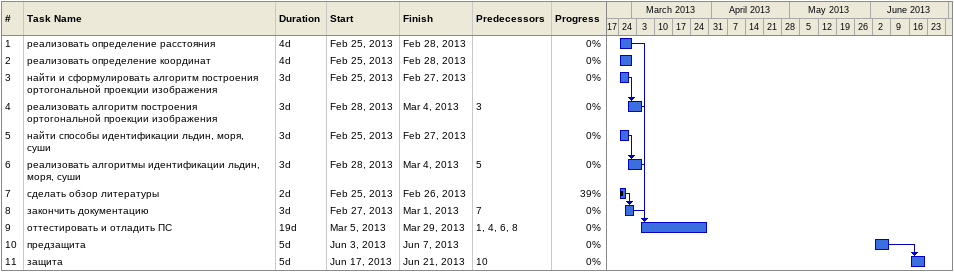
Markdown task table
| ID | Task | Duration | Start | Finish | Predecessors | % complete |
|---|---|---|---|---|---|---|
| 1 | реализовать определение расстояния | 4d | 2013-02-25 | 2013-02-28 |  | 0 |
| 2 | реализовать определение координат | 4d | 2013-02-25 | 2013-02-28 |  | 0 |
| 3 | найти и сформулировать алгоритм построения ортогональной проекции изображения | 3d | 2013-02-25 | 2013-02-27 |  | 0 |
| 4 | реализовать алгоритм построения ортогональной проекции изображения | 3d | 2013-02-28 | 2013-03-04 | 3 | 0 |
| 5 | найти способы идентификации льдин, моря, суши | 3d | 2013-02-25 | 2013-02-27 |  | 0 |
| 6 | реализовать алгоритмы идентификации льдин, моря, суши | 3d | 2013-02-28 | 2013-03-04 | 5 | 0 |
| 7 | сделать обзор литературы | 2d | 2013-02-25 | 2013-02-26 |  | 39 |
| 8 | закончить документацию | 3d | 2013-02-27 | 2013-03-01 | 7 | 0 |
| 9 | оттестировать и отладить ПС | 19d | 2013-03-05 | 2013-03-29 | 1, 4, 6, 8 | 0 |
| 10 | предзащита | 5d | 2013-06-03 | 2013-06-07 |  | 0 |
| 11 | защита | 5d | 2013-06-17 | 2013-06-21 | 10 | 0 |
